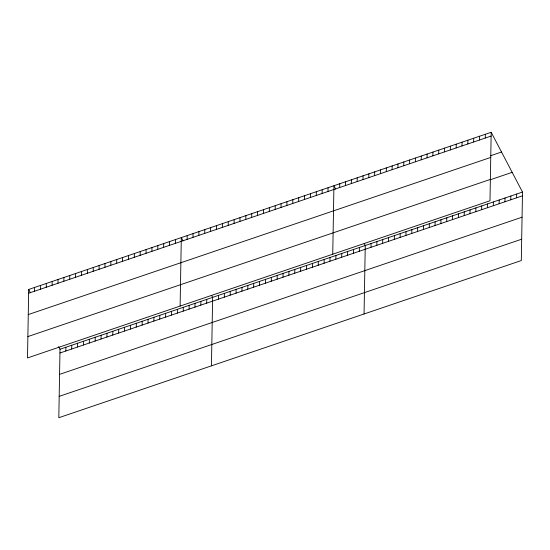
<?xml version="1.0" encoding="UTF-8"?>
<svg xmlns="http://www.w3.org/2000/svg" width="550" height="550" viewBox="0 0 550 550"><rect width="100%" height="100%" fill="white"/><g stroke="black" fill="none" stroke-linecap="round" stroke-linejoin="round"><path stroke-width="0.82" d="M28.696 289.451L27.5 357.94L489.988 200.771L491.184 132.282L28.696 289.451L30.415 292.738M34.499 291.232L34.568 287.457M40.37 289.238L40.439 285.457M46.241 287.238L46.303 283.463M52.112 285.244L52.174 281.469M57.977 283.25L58.046 279.476M58.637 346.596L60.012 349.229L58.816 417.718L521.304 260.549L522.5 192.06L491.184 132.282M63.848 281.256L63.917 277.482M65.821 351.01L65.883 347.236M69.719 279.262L69.788 275.488M71.686 349.016L71.754 345.235M75.591 277.269L75.653 273.494M77.557 347.016L77.626 343.241M81.462 275.275L81.524 271.494M83.428 345.022L83.497 341.248M87.333 273.274L87.395 269.5M89.299 343.028L89.361 339.254M93.198 271.281L93.266 267.506M95.171 341.034L95.233 337.26M99.069 269.287L99.137 265.512M101.035 339.041L101.104 335.266M104.94 267.293L105.009 263.519M106.906 337.047L106.975 333.272M110.811 265.299L110.873 261.525M112.777 335.046L112.846 331.272M116.683 263.306L116.744 259.531M118.649 333.053L118.718 329.278M122.547 261.305L122.616 257.531M124.52 331.059L124.582 327.284M128.418 259.311L128.487 255.537M130.391 329.065L130.453 325.291M134.289 257.317L134.358 253.543M136.256 327.071L136.324 323.297M140.161 255.324L140.222 251.549M142.127 325.077L142.196 321.303M146.032 253.33L146.094 249.556M147.998 323.084L148.067 319.303M151.903 251.336L151.965 247.562M153.869 321.083L153.931 317.309M157.767 249.343L157.836 245.561M159.741 319.089L159.803 315.315M163.639 247.342L163.708 243.567M165.605 317.096L165.674 313.321M169.51 245.348L169.579 241.574M171.476 315.102L171.545 311.327M175.381 243.354L175.443 239.58M177.347 313.108L177.416 309.334M180.118 306.075L181.314 237.586L183.04 240.873M183.219 311.114L183.288 307.34M187.117 239.367L187.186 235.593M189.09 309.121L189.152 305.339M192.988 237.373L193.057 233.599M194.961 307.12L195.023 303.346M198.859 235.379L198.928 231.598M200.826 305.126L200.894 301.352M204.731 233.379L204.792 229.604M206.697 303.132L206.766 299.358M210.602 231.385L210.664 227.611M211.441 365.853L212.637 297.364L211.599 295.391M216.473 229.391L216.535 225.617M218.439 299.145L218.501 295.371M222.337 227.397L222.406 223.623M224.311 297.151L224.373 293.37M228.209 225.404L228.278 221.629M230.182 295.151L230.244 291.376M234.08 223.41L234.149 219.629M236.046 293.157L236.115 289.382M239.951 221.409L240.013 217.635M241.917 291.163L241.986 287.389M245.822 219.416L245.884 215.641M247.789 289.169L247.857 285.395M251.687 217.422L251.756 213.647M253.66 287.176L253.722 283.401M257.558 215.428L257.627 211.654M259.531 285.182L259.593 281.407M263.429 213.434L263.498 209.66M265.396 283.188L265.464 279.407M269.301 211.441L269.369 207.666M271.267 281.188L271.336 277.413M275.172 209.447L275.234 205.666M277.138 279.194L277.207 275.419M281.043 207.446L281.105 203.672M283.009 277.2L283.071 273.426M286.907 205.452L286.976 201.678M288.881 275.206L288.942 271.432M292.779 203.459L292.847 199.684M294.752 273.212L294.814 269.438M298.65 201.465L298.719 197.691M300.616 271.219L300.685 267.444M304.521 199.471L304.583 195.697M306.488 269.218L306.556 265.444M310.393 197.478L310.454 193.703M312.359 267.224L312.428 263.45M316.257 195.477L316.326 191.702M318.23 265.231L318.292 261.456M322.128 193.483L322.197 189.709M324.101 263.237L324.163 259.462M327.999 191.489L328.068 187.715M329.966 261.243L330.034 257.469M332.743 254.21L333.939 185.721L335.658 189.008M335.837 259.249L335.906 255.475M339.694 187.516L339.762 183.741M341.708 257.256L341.777 253.474M345.517 185.536L345.586 181.761M347.579 255.255L347.648 251.481M351.34 183.556L351.409 179.781M353.451 253.261L353.513 249.487M357.163 181.583L357.232 177.801M359.322 251.268L359.384 247.493M362.993 179.603L363.055 175.828M364.059 313.988L365.255 245.499L364.224 243.526M368.816 177.623L368.878 173.848M371.009 247.294L371.078 243.519M374.639 175.642L374.701 171.868M376.839 245.314L376.901 241.539M380.462 173.662L380.524 169.888M382.663 243.334L382.724 239.559M386.286 171.683L386.354 167.908M388.486 241.354L388.547 237.579M392.109 169.703L392.178 165.928M394.309 239.381L394.377 235.606M397.932 167.722L398.001 163.948M400.132 237.401L400.201 233.626M403.755 165.749L403.824 161.968M405.955 235.421L406.024 231.646M409.578 163.769L409.647 159.995M411.778 233.441L411.847 229.666M415.408 161.789L415.47 158.015M417.601 231.461L417.67 227.686M421.231 159.809L421.293 156.035M423.431 229.481L423.493 225.706M427.054 157.829L427.116 154.055M429.254 227.501L429.316 223.726M432.877 155.849L432.939 152.075M435.078 225.528L435.139 221.746M438.701 153.869L438.769 150.095M440.901 223.548L440.962 219.773M444.524 151.889L444.592 148.115M446.724 221.567L446.793 217.793M450.347 149.916L450.416 146.135M452.547 219.587L452.616 215.813M456.17 147.936L456.239 144.162M458.37 217.607L458.439 213.833M461.993 145.956L462.062 142.182M464.193 215.627L464.262 211.853M467.823 143.976L467.885 140.202M470.016 213.647L470.085 209.873M473.646 141.996L473.708 138.222M475.846 211.667L475.908 207.893M479.469 140.016L479.531 136.242M481.669 209.694L481.731 205.913M485.293 138.036L485.354 134.262M487.493 207.714L487.554 203.94M493.316 205.734L493.377 201.96M499.139 203.754L499.207 199.98M504.962 201.774L505.031 198M510.785 199.794L510.854 196.02M516.608 197.814L516.677 194.04M28.628 293.226L491.116 136.056M490.6 155.719L501.518 152.013M28.256 314.579L490.744 157.417M27.871 336.579L490.359 179.417M490.325 179.761L512.167 172.336M60.012 349.229L522.5 192.06M59.95 353.004L522.431 195.834M59.579 374.357L522.06 217.195M59.194 396.357L521.675 239.195"/></g></svg>
